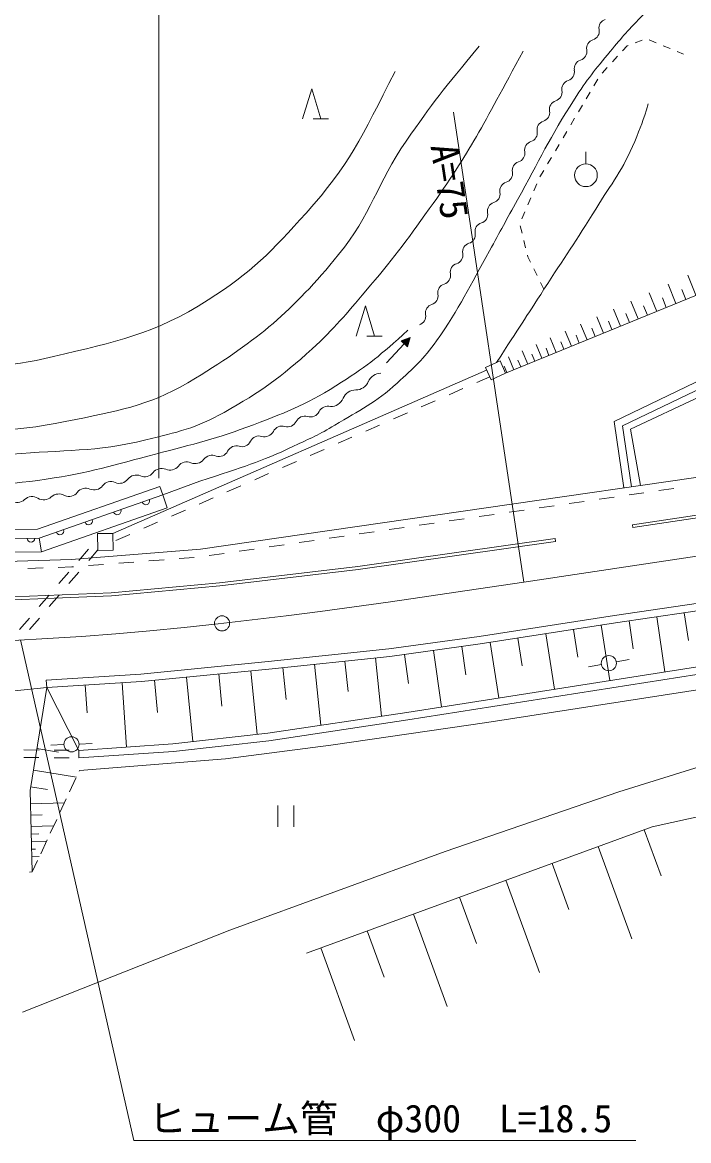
# Model space of a CAD drawing. Units: millimetres, scale not verified. Extents: x 40000 to 680000, y 20000 to 380000.
# Drawn here: x 253626 to 297614, y 247386 to 321184 of the extents above; entities that cross this region are included whole.
import ezdxf
from ezdxf.enums import TextEntityAlignment as Align

# ---------------------------------------------------------------- set-up
doc = ezdxf.new("R2010")
doc.units = ezdxf.units.MM
doc.header["$LTSCALE"] = 1000
doc.linetypes.add('LONG_DASHED_DOTTED', pattern=[15.25, 12, -1.5, 0.25, -1.5])
for name, color, linetype, lineweight in [('M-BGD', 7, 'Continuous', 13), ('M-BMK', 7, 'LONG_DASHED_DOTTED', 13), ('M-STR-HTXT', 7, 'Continuous', 13)]:
    doc.layers.add(name, color=color, linetype=linetype, lineweight=lineweight)
doc.styles.add('ＭＳ ゴシック', font='')
doc.styles.get('ＭＳ ゴシック').set_extended_font_data('MS Gothic')

msp = doc.modelspace()

# ---------------------------------------------------------------- linework, layer by layer
at = {"layer": 'M-BGD'}
for p, q in [((293258, 319312), (293556, 319636)), ((293556, 319636), (293612, 319657)), ((294080, 319833), (294548, 320009)), ((295013, 320029), (295475, 319835)), ((295936, 319642), (296397, 319449)), ((292582, 318576), (292920, 318944)), ((296858, 319255), (297267, 319084)), ((291905, 317839), (292244, 318207)), ((291364, 317002), (291619, 317432)), ((272132, 314807), (272732, 316807)), ((272732, 316807), (273332, 314807)), ((290854, 316142), (291109, 316572)), ((286730, 284236), (282086, 315255)), ((290344, 315282), (290599, 315712)), ((272832, 314807), (273832, 314807)), ((289834, 314422), (290089, 314852)), ((289324, 313562), (289579, 313992)), ((288814, 312701), (289069, 313132)), ((288304, 311841), (288559, 312271)), ((290835, 311842), (290835, 312642)), ((287794, 310981), (288049, 311411)), ((287390, 310067), (287587, 310526)), ((286995, 309148), (287193, 309608)), ((286601, 308229), (286798, 308689)), ((286618, 307276), (286500, 307762)), ((286853, 306304), (286736, 306790)), ((286998, 305708), (286971, 305818)), ((287171, 305362), (286998, 305708)), ((287618, 304468), (287395, 304915)), ((298095, 303170), (297555, 304492)), ((288065, 303573), (287842, 304020)), ((295504, 302112), (295006, 303331)), ((296774, 302630), (296255, 303900)), ((297434, 302900), (297165, 303561)), ((294285, 301614), (293806, 302785)), ((296139, 302371), (295880, 303006)), ((275671, 300479), (276271, 302479)), ((276271, 302479), (276871, 300479)), ((293114, 301135), (292654, 302260)), ((293699, 301375), (293460, 301960)), ((294894, 301863), (294645, 302472)), ((290908, 300235), (290484, 301272)), ((291989, 300676), (291547, 301756)), ((292551, 300906), (292321, 301468)), ((276371, 300479), (277371, 300479)), ((278635, 300159), (279230, 300378)), ((279190, 300363), (278828, 299978)), ((279230, 300378), (279048, 299770)), ((288874, 299404), (288483, 300361)), ((289871, 299811), (289464, 300807)), ((290389, 300023), (290178, 300542)), ((291449, 300455), (291228, 300995)), ((277677, 298725), (278841, 299965)), ((279048, 299770), (278635, 300159)), ((278714, 300188), (278662, 300133)), ((278793, 300217), (278690, 300107)), ((278873, 300246), (278717, 300081)), ((278952, 300276), (278745, 300055)), ((279031, 300305), (278773, 300029)), ((279111, 300334), (278800, 300003)), ((279218, 300337), (278855, 299952)), ((279193, 300256), (278883, 299926)), ((279169, 300175), (278910, 299900)), ((279145, 300094), (278938, 299874)), ((279121, 300013), (278965, 299848)), ((279096, 299932), (278993, 299822)), ((279072, 299851), (279020, 299796)), ((287917, 299013), (287541, 299932)), ((288395, 299208), (288200, 299687)), ((289372, 299607), (289169, 300106)), ((286065, 298257), (285720, 299103)), ((286528, 298446), (286348, 298887)), ((286991, 298635), (286630, 299517)), ((287454, 298824), (287266, 299283)), ((259605, 287453), (284272, 298241)), ((285602, 298067), (285430, 298491)), ((283627, 297413), (284480, 297786)), ((281794, 296612), (282711, 297012)), ((279962, 295810), (280878, 296211)), ((278130, 295009), (279046, 295410)), ((276297, 294207), (277213, 294608)), ((274465, 293406), (275381, 293807)), ((272632, 292605), (273548, 293005)), ((270800, 291803), (271716, 292204)), ((262892, 289994), (265354, 290903)), ((268967, 291002), (269884, 291403)), ((262694, 290561), (262892, 289994)), ((267135, 290201), (268051, 290601)), ((293677, 290001), (294666, 290144)), ((295656, 290287), (296646, 290430)), ((262892, 289994), (263190, 289145)), ((265302, 289399), (266219, 289800)), ((289718, 289428), (290707, 289571)), ((291697, 289714), (292687, 289857)), ((263470, 288598), (264386, 288999)), ((283780, 288569), (284769, 288712)), ((285759, 288855), (286749, 288998)), ((287738, 289141), (288728, 289285)), ((261638, 287796), (262554, 288197)), ((277841, 287709), (278831, 287853)), ((279821, 287996), (280811, 288139)), ((281800, 288282), (282790, 288425)), ((293908, 288035), (293937, 287838)), ((254741, 287139), (254898, 286240)), ((259805, 286995), (260721, 287396)), ((273883, 287137), (274872, 287280)), ((275862, 287423), (276852, 287566)), ((288792, 287128), (288820, 286930)), ((257346, 285667), (257997, 286426)), ((258005, 285667), (258606, 286368)), ((267945, 286277), (268934, 286421)), ((269924, 286564), (270914, 286707)), ((271903, 286850), (272893, 286993)), ((261981, 285643), (262978, 285722)), ((263975, 285800), (264972, 285879)), ((265965, 285991), (266955, 286134)), ((253998, 285150), (254998, 285182)), ((255997, 285214), (256892, 285243)), ((256044, 284149), (256695, 284908)), ((256703, 284149), (257354, 284908)), ((256892, 285243), (256997, 285251)), ((257994, 285330), (258991, 285408)), ((259987, 285486), (260984, 285565)), ((254743, 282630), (255393, 283390)), ((255401, 282630), (256052, 283390)), ((295510, 281952), (296043, 278316)), ((297327, 282218), (297594, 280401)), ((253441, 281112), (254092, 281871)), ((254099, 281112), (254750, 281871)), ((291847, 281407), (292414, 277747)), ((293678, 281683), (293946, 279851)), ((286344, 280555), (286629, 278718)), ((288181, 280839), (288748, 277173)), ((290014, 281123), (290298, 279290)), ((280773, 279741), (281293, 276004)), ((282641, 280000), (282901, 278132)), ((284508, 280270), (285077, 276597)), ((274927, 279032), (275137, 277018)), ((276941, 279241), (277340, 275396)), ((278859, 279474), (279125, 277560)), ((293687, 279141), (292836, 278983)), ((268716, 278392), (269130, 274192)), ((270815, 278604), (271033, 276505)), ((272914, 278822), (273333, 274796)), ((291853, 278802), (291002, 278645)), ((260224, 277599), (260493, 273356)), ((262344, 277764), (262552, 275648)), ((264459, 277972), (264879, 273716)), ((266587, 278182), (266797, 276054)), ((251211, 276888), (255234, 277283)), ((255234, 277283), (257361, 273139)), ((257770, 277444), (257907, 275610)), ((253726, 273173), (254726, 273164)), ((254582, 273263), (256005, 273033)), ((256371, 273519), (255506, 273486)), ((255726, 273154), (256726, 273145)), ((257361, 273139), (257357, 272639)), ((258235, 273592), (257370, 273558)), ((253721, 272673), (254721, 272664)), ((255721, 272654), (256721, 272645)), ((254352, 271841), (257197, 271379)), ((257374, 271758), (257401, 271816)), ((256739, 270399), (257162, 271305)), ((254172, 270733), (255280, 270553)), ((254156, 269614), (256400, 269672)), ((256105, 269040), (256528, 269946)), ((270488, 269498), (270488, 268098)), ((271538, 269498), (271538, 268098)), ((254175, 268865), (254924, 268885)), ((254195, 268117), (255692, 268156)), ((255470, 267681), (255893, 268587)), ((294687, 267905), (295798, 264862)), ((254208, 267617), (254707, 267630)), ((254835, 266322), (255258, 267228)), ((254221, 267117), (255219, 267143)), ((254234, 266617), (254483, 266624)), ((291644, 266794), (293866, 260708)), ((254247, 266118), (254746, 266131)), ((254273, 265118), (254624, 265869)), ((288597, 265682), (289709, 262635)), ((254103, 265098), (254273, 265118)), ((285549, 264570), (287774, 258475)), ((282497, 263456), (283611, 260404)), ((279446, 262342), (281674, 256238)), ((276389, 261226), (277505, 258170)), ((273333, 260110), (275564, 253998))]:
    msp.add_line(p, q, dxfattribs=at)
for points in [[(285532, 298039), (307025, 306817), (306512, 308562), (312260, 321034)], [(294442, 290617), (293779, 294339), (307569, 300799), (314254, 304716), (318584, 294327)], [(293336, 290457), (292699, 294846), (305814, 301146)], [(293831, 290528), (293247, 294554), (306049, 300704)], [(293908, 288035), (331940, 293738), (340079, 294709), (346760, 295378), (355173, 295955), (360639, 296319), (366895, 296501), (383309, 296477), (384311, 296711), (385237, 297416), (386965, 300070)], [(293937, 287838), (331967, 293539), (340101, 294511), (346777, 295178), (355186, 295755), (360649, 296119), (366898, 296301), (383331, 296277), (384398, 296526), (385386, 297278), (387133, 299961)], [(148255, 294806), (236005, 287481), (242832, 287635), (254636, 287738), (262694, 290561)], [(148256, 294104), (235984, 286781), (250057, 287098), (254741, 287139), (262892, 289994)], [(178248, 290464), (235851, 285635), (241546, 285466), (248218, 285466), (256864, 285742), (265392, 286413), (318613, 294114)], [(148256, 293198), (235957, 285880), (250071, 286198), (254898, 286240), (263190, 289145)], [(148102, 290246), (166981, 288677), (182652, 287383), (215131, 284567), (231692, 283138), (239518, 282901), (248684, 282901), (259511, 283336), (266665, 284008), (275789, 285074), (288820, 286930)], [(148121, 290463), (166998, 288876), (182669, 287582), (215149, 284766), (231704, 283338), (239521, 283101), (248680, 283101), (259498, 283535), (266644, 284207), (275764, 285273), (288792, 287128)], [(255203, 277782), (261441, 278177), (269850, 279006), (277825, 279835), (283786, 280665), (292709, 282046), (338278, 288730)], [(255234, 277283), (261481, 277679), (269900, 278509), (277885, 279339), (283859, 280170), (292783, 281552), (338356, 288236)], [(257361, 273139), (263562, 273569), (269823, 274270), (278999, 275645), (324122, 282717), (325562, 281401), (327415, 281675), (328781, 283679), (338589, 284870)], [(257357, 272639), (263607, 273071), (269888, 273774), (279075, 275151), (323962, 282186), (325400, 280872), (327704, 281212), (329067, 283210), (338639, 284372)], [(272394, 259768), (295206, 268094), (323079, 274236), (333110, 276855), (346728, 280151), (355835, 281886), (365290, 283273), (376739, 283881), (391138, 283881), (403935, 283520), (410140, 283120), (429680, 282896)], [(257401, 271816), (267040, 272573), (273988, 273481), (284293, 274981), (321070, 280674), (321070, 279608)], [(253646, 255869), (267324, 261273), (281536, 266477), (293012, 270414), (306720, 274673), (314418, 276647), (322557, 278582), (327315, 279424)], [(255203, 277782), (255234, 277283), (254133, 270491), (254273, 265118)]]:
    msp.add_lwpolyline(points, dxfattribs=at)
for points in [[(284567, 297597), (285532, 298039), (285161, 298848), (284196, 298407)], [(258606, 286337), (259616, 286348), (259605, 287453), (258595, 287443)]]:
    msp.add_lwpolyline(points, close=True, dxfattribs=at)
for centre, radius in [((290835, 311092), 750), ((292345, 278893), 500), ((256871, 273539), 500)]:
    msp.add_circle(centre, radius, dxfattribs=at)
at = {"layer": 'M-BGD', "lineweight": 18}
for centre, radius, start, end in [((292285, 320813), 590, 106.89025, 190.40422), ((291124, 320600), 590, 286.89025, 10.40422), ((291467, 319470), 590, 106.89025, 190.40422), ((290305, 319257), 590, 286.89025, 10.40422), ((290648, 318127), 590, 106.89025, 190.40422), ((289830, 316783), 590, 106.89025, 190.40422), ((289487, 317913), 590, 286.89025, 10.40422), ((288668, 316570), 590, 286.89025, 10.40422), ((289011, 315440), 590, 106.89025, 190.40422), ((287850, 315227), 590, 286.89025, 10.40422), ((288193, 314097), 590, 106.89025, 190.40422), ((287031, 313883), 590, 286.89025, 10.40422), ((287375, 312753), 590, 106.89025, 190.40422), ((286213, 312540), 590, 286.89025, 10.40422), ((286556, 311410), 590, 106.89025, 190.40422), ((285395, 311197), 590, 286.89025, 10.40422), ((284576, 309853), 590, 286.89025, 10.40422), ((285738, 310067), 590, 106.89025, 190.40422), ((284919, 308723), 590, 106.89025, 190.40422), ((283758, 308510), 590, 286.89025, 10.40422), ((284101, 307380), 590, 106.89025, 190.40422), ((282939, 307167), 590, 286.89025, 10.40422), ((283282, 306037), 590, 106.89025, 190.40422), ((282121, 305823), 590, 286.89025, 10.40422), ((282464, 304693), 590, 106.89025, 190.40422), ((281302, 304480), 590, 286.89025, 10.40422), ((281645, 303350), 590, 106.89025, 190.40422), ((280827, 302007), 590, 106.89025, 190.40422), ((280484, 303137), 590, 286.89025, 10.40422), ((279665, 301793), 590, 286.89025, 10.40422), ((275633, 297832), 907, 270.00395, 336.84568), ((277302, 297119), 907, 90.00395, 156.84568), ((275634, 296018), 907, 90.00395, 156.84568), ((273965, 296731), 907, 270.00395, 336.84568), ((272275, 294559), 638, 73.33278, 153.55307), ((272641, 295781), 638, 253.33278, 333.55307), ((273783, 295213), 638, 73.33278, 153.55307), ((270767, 293905), 638, 73.33278, 153.55307), ((271133, 295127), 638, 253.33278, 333.55307), ((269259, 293251), 638, 73.33278, 153.55307), ((269625, 294473), 638, 253.33278, 333.55307), ((267751, 292598), 638, 73.33278, 153.55307), ((268117, 293819), 638, 253.33278, 333.55307), ((265038, 292756), 694, 246.18511, 322.96332), ((266146, 291920), 694, 66.18511, 142.96332), ((266609, 293166), 638, 253.33278, 333.55307), ((262810, 291053), 694, 66.18511, 142.96332), ((263370, 292322), 694, 246.18511, 322.96332), ((264478, 291486), 694, 66.18511, 142.96332), ((259474, 290185), 694, 66.18511, 142.96332), ((260034, 291455), 694, 246.18511, 322.96332), ((261142, 290619), 694, 66.18511, 142.96332), ((261702, 291888), 694, 246.18511, 322.96332), ((256034, 289334), 728, 58.1724, 133.07685), ((256698, 290587), 694, 246.18511, 322.96332), ((257806, 289751), 694, 66.18511, 142.96332), ((258366, 291021), 694, 246.18511, 322.96332), ((253279, 290224), 728, 238.1724, 313.07685), ((254273, 289161), 728, 58.1724, 133.07685), ((255040, 290397), 728, 238.1724, 313.07685)]:
    msp.add_arc(centre, radius, start, end, dxfattribs=at)
at = {"layer": 'M-BGD'}
for centre, start, end in [((261777, 289604), 199.3063, 19.3063), ((259890, 288943), 199.3063, 19.3063), ((258002, 288281), 199.3063, 19.3063), ((254197, 287134), 180.49821, 0.49821), ((256115, 287620), 199.3063, 19.3063)]:
    msp.add_arc(centre, 250, start, end, dxfattribs=at)
for points, knots in [([(265354, 290903), (268317, 291891), (269226, 292118), (271568, 293229), (272629, 293732), (273244, 293982), (274245, 294595), (275906, 295610), (276943, 296065), (278379, 297380), (279474, 298383), (280110, 298952), (280966, 300165), (282519, 302364), (283146, 303756), (284465, 306102), (285199, 307409), (285583, 308155), (286310, 309466), (287757, 312076), (288462, 313604), (290075, 316116), (290904, 317407), (291448, 318080), (292429, 319261), (293274, 320277), (293586, 320615), (294693, 321776)], [0, 0, 0, 0, 1, 1, 1, 2, 2, 2, 3, 3, 3, 4, 4, 4, 5, 5, 5, 6, 6, 6, 7, 7, 7, 8, 8, 8, 9, 9, 9, 9]), ([(62999, 314038), (64618, 314091), (65042, 314097), (66353, 314116), (68758, 314151), (70107, 313991), (72512, 314077), (75281, 314175), (76834, 314325), (79578, 314708), (82023, 315050), (83393, 315294), (85777, 315932), (87412, 316370), (88296, 316747), (89843, 317433), (90866, 317886), (91289, 318444), (92331, 318854), (93013, 319122), (93431, 319486), (94147, 319328), (94915, 319157), (95212, 318700), (95805, 318183), (97432, 316763), (97908, 315492), (99634, 314195), (102071, 312365), (103868, 311912), (106820, 311155), (109615, 310438), (111240, 310156), (114124, 310050), (118030, 309906), (120204, 310582), (124112, 310681), (127520, 310768), (129432, 310610), (132837, 310445), (137175, 310234), (139603, 310054), (143931, 309694), (149965, 309193), (153333, 308769), (159353, 308121), (162411, 307791), (164108, 307451), (167175, 307214), (171053, 306914), (173253, 307191), (177124, 306819), (184411, 306118), (188405, 305028), (195628, 303838), (200022, 303114), (202446, 302457), (206868, 301939), (210001, 301573), (211780, 301640), (214926, 301426), (219667, 301104), (222320, 300882), (227059, 300528), (230838, 300245), (232962, 300160), (236734, 299794), (240891, 299390), (243166, 298506), (247343, 298459), (250610, 298423), (252505, 298364), (255683, 299127), (259812, 300117), (262310, 300581), (265891, 302863), (268740, 304679), (270108, 306086), (272363, 308601), (275240, 311810), (275990, 313537), (278235, 317942)], [0, 0, 0, 0, 1, 1, 1, 2, 2, 2, 3, 3, 3, 4, 4, 4, 5, 5, 5, 6, 6, 6, 7, 7, 7, 8, 8, 8, 9, 9, 9, 10, 10, 10, 11, 11, 11, 12, 12, 12, 13, 13, 13, 14, 14, 14, 15, 15, 15, 16, 16, 16, 17, 17, 17, 18, 18, 18, 19, 19, 19, 20, 20, 20, 21, 21, 21, 22, 22, 22, 23, 23, 23, 24, 24, 24, 25, 25, 25, 26, 26, 26, 27, 27, 27, 27]), ([(64210, 305838), (67639, 305520), (68642, 305474), (71490, 305405), (75870, 305298), (78326, 305579), (82696, 305891), (85483, 306089), (87015, 306677), (89809, 306641), (90839, 306628), (91399, 306403), (92411, 306207), (96106, 305492), (98044, 304417), (101779, 303952), (105046, 303545), (106907, 303210), (110192, 303431), (113827, 303677), (115754, 304722), (119386, 304993), (122191, 305202), (123796, 305181), (126586, 304819), (129291, 304468), (130660, 303530), (133351, 303085), (138172, 302286), (140981, 302892), (145841, 302391), (153296, 301622), (157382, 300461), (164837, 299702), (171328, 299041), (174990, 298966), (181491, 298401), (191667, 297515), (197333, 296656), (207512, 295799), (213638, 295283), (217110, 295428), (223212, 294671), (229213, 293927), (232496, 292881), (238522, 292367), (241243, 292136), (242781, 292137), (245510, 292209), (248414, 292286), (250039, 292429), (252933, 292683), (256393, 292987), (258400, 292811), (261776, 293631), (263857, 294136), (265084, 294394), (266948, 295447), (269382, 296821), (270688, 297747), (272752, 299632), (274258, 301008), (274981, 301908), (276305, 303461), (278038, 305494), (278934, 306698), (280490, 308870), (283247, 312721), (283971, 314290), (286688, 319293)], [0, 0, 0, 0, 1, 1, 1, 2, 2, 2, 3, 3, 3, 4, 4, 4, 5, 5, 5, 6, 6, 6, 7, 7, 7, 8, 8, 8, 9, 9, 9, 10, 10, 10, 11, 11, 11, 12, 12, 12, 13, 13, 13, 14, 14, 14, 15, 15, 15, 16, 16, 16, 17, 17, 17, 18, 18, 18, 19, 19, 19, 20, 20, 20, 21, 21, 21, 22, 22, 22, 23, 23, 23, 23]), ([(284933, 298744), (286461, 301096), (286843, 301686), (288065, 303573), (289403, 305638), (290194, 306769), (291484, 308864), (292538, 310575), (293280, 311466), (294054, 313320), (294453, 314277), (294603, 314643), (294952, 315818)], [0, 0, 0, 0, 1, 1, 1, 2, 2, 2, 3, 3, 3, 4, 4, 4, 4]), ([(92500, 297235), (94242, 297492), (94691, 297561), (96092, 297789), (97869, 298077), (98872, 298203), (100632, 298578), (102406, 298957), (103386, 299233), (105133, 299723), (106575, 300128), (107341, 300509), (108805, 300829), (111129, 301336), (112470, 301473), (114845, 301618), (117339, 301771), (118743, 301683), (121241, 301618), (123247, 301566), (124386, 301662), (126373, 301381), (127577, 301211), (128250, 301064), (129413, 300710), (130468, 300390), (130985, 299978), (132058, 299723), (133230, 299445), (133937, 299657), (135138, 299565), (138463, 299313), (140313, 299031), (143626, 298657), (145603, 298434), (146704, 298260), (148679, 298026), (151685, 297670), (153365, 297442), (156378, 297157), (160118, 296804), (162230, 296815), (165972, 296486), (169989, 296133), (172221, 295748), (176237, 295380), (178885, 295138), (180372, 295033), (183027, 294867), (185508, 294712), (186902, 294702), (189383, 294551), (193180, 294320), (195305, 294153), (199096, 293841), (202616, 293551), (204582, 293319), (208097, 292972), (212832, 292506), (215472, 292092), (220217, 291748), (224006, 291474), (226137, 291478), (229930, 291275), (233771, 291069), (235916, 290837), (239760, 290682), (242719, 290563), (244380, 290446), (247340, 290524), (250415, 290606), (252153, 290596), (255197, 291038), (258062, 291453), (259621, 291960), (262422, 292696), (264975, 293366), (266430, 293691), (268896, 294630), (271249, 295526), (272581, 296074), (274700, 297433), (276530, 298608), (277192, 299166), (279082, 300868)], [0, 0, 0, 0, 1, 1, 1, 2, 2, 2, 3, 3, 3, 4, 4, 4, 5, 5, 5, 6, 6, 6, 7, 7, 7, 8, 8, 8, 9, 9, 9, 10, 10, 10, 11, 11, 11, 12, 12, 12, 13, 13, 13, 14, 14, 14, 15, 15, 15, 16, 16, 16, 17, 17, 17, 18, 18, 18, 19, 19, 19, 20, 20, 20, 21, 21, 21, 22, 22, 22, 23, 23, 23, 24, 24, 24, 25, 25, 25, 26, 26, 26, 27, 27, 27, 28, 28, 28, 28])]:
    msp.add_open_spline(points, degree=3, knots=knots, dxfattribs=at)
at = {"layer": 'M-BGD', "lineweight": 18}
msp.add_open_spline([(239189, 295006), (241616, 294610), (244004, 294299), (247145, 294204), (251064, 294086), (253313, 294180), (257153, 294974), (260350, 295635), (262279, 295978), (265057, 297694), (269204, 300256), (271418, 302078), (274500, 305854), (276655, 308494), (277036, 310540), (278966, 313348), (280714, 315893), (281413, 316755), (283790, 319609)], degree=3, knots=[0, 0, 0, 0, 1, 1, 1, 2, 2, 2, 3, 3, 3, 4, 4, 4, 5, 5, 5, 6, 6, 6, 6], dxfattribs=at)
at = {"layer": 'M-BMK'}
msp.add_line((286730, 284236), (321273, 289407), dxfattribs=at)
msp.add_lwpolyline([(286730, 284236), (284491, 283904), (282253, 283574), (280014, 283248), (277774, 282928), (275532, 282616), (273290, 282315), (271046, 282026), (268800, 281751), (266552, 281492), (264302, 281252), (262050, 281033), (259796, 280836), (257540, 280663), (255282, 280518), (253022, 280401), (251808, 280350)], dxfattribs=at)
at = {"layer": 'M-BMK', "linetype": 'Continuous'}
msp.add_circle((266809, 281521), 500, dxfattribs=at)
at = {"layer": 'M-STR-HTXT'}
msp.add_line((262632, 291106), (262632, 324668), dxfattribs=at)
msp.add_lwpolyline([(253511, 280426), (260996, 247386), (294123, 247386)], dxfattribs=at)

# ---------------------------------------------------------------- texts
at = {"layer": 'M-BGD', "style": 'ＭＳ ゴシック'}
msp.add_text('A=75', height=1833, rotation=278.514, dxfattribs=at).set_placement((282749, 310828), align=Align.TOP_CENTER)
at = {"layer": 'M-STR-HTXT', "style": 'ＭＳ ゴシック'}
msp.add_text('ヒューム管\u3000φ300  L=18.5', height=1833, dxfattribs=at).set_placement((277261, 247386), align=Align.BOTTOM_CENTER)

doc.saveas('drawing.dxf')
